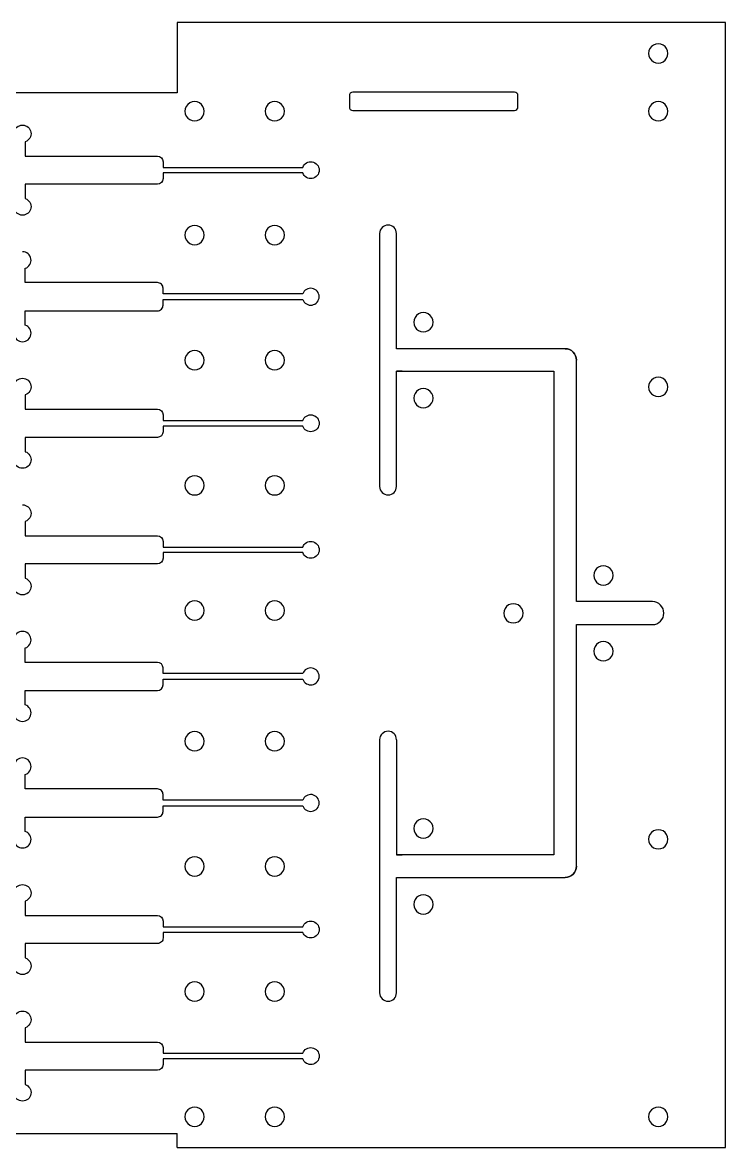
# Model space of a CAD drawing. Extents: x 0 to 250, y 0 to 200.
# Drawn here: x 125.1 to 250.1, y 0.1 to 200.1 of the extents above; entities that cross this region are included whole.
import ezdxf

# ---------------------------------------------------------------- set-up
doc = ezdxf.new("R2010")
doc.units = 0
doc.layers.get('0').update_dxf_attribs({"linetype": 'CONTINUOUS'})

msp = doc.modelspace()

# ---------------------------------------------------------------- linework, layer by layer
at = {"color": 7}
for points in [[(152.64111, 0.141094), (250.141111, 0.141094), (250.141111, 92.64111), (250.141111, 97.641108), (250.141111, 200.141109), (152.64111, 200.141109), (152.64111, 187.641108), (97.641112, 187.641108), (97.641112, 200.141109), (0.141111, 200.141109), (0.141111, 97.641108), (0.141111, 92.64111), (0.141111, 0.141094), (97.641112, 0.141094), (97.641112, 2.641116), (152.64111, 2.641116)], [(125.641109, 178.941619), (125.641109, 176.391109), (149.141112, 176.391109)], [(150.14111, 175.391109), (150.14111, 174.391111)], [(174.976891, 173.39111), (150.14111, 173.39111)], [(149.141112, 171.391111), (125.641109, 171.391111), (125.641109, 168.8406)], [(188.64111, 162.641108), (188.64111, 117.642576)], [(149.141109, 153.891109), (125.641109, 153.891109)], [(174.976891, 151.891108), (150.14111, 151.891108), (150.14111, 152.891109)], [(150.14111, 149.891109), (150.14111, 150.89111)], [(125.641109, 146.340597), (125.641109, 148.891109)], [(221.64111, 142.141109), (191.641109, 142.141109)], [(191.641109, 117.643127), (191.641109, 138.141109)], [(192.64111, 138.141109), (191.641109, 138.141109), (219.641111, 138.141109), (219.641111, 95.141108), (219.641111, 52.141109), (191.641109, 52.141109), (192.64111, 52.141109)], [(125.641109, 133.941616), (125.641109, 131.391107)], [(150.14111, 130.391109), (150.14111, 129.391108)], [(174.976891, 128.391107), (150.14111, 128.391107), (150.14111, 127.391107)], [(149.141109, 126.391109), (125.641109, 126.391109), (125.641109, 123.840597)], [(125.641109, 111.441619), (125.641109, 108.891107), (149.141112, 108.891107)], [(150.14111, 107.891106), (150.14111, 106.891105)], [(174.976891, 105.891105), (150.14111, 105.891107), (150.14111, 104.891107)], [(149.141112, 103.891106), (125.641109, 103.891106), (125.641109, 101.340597)], [(237.161076, 97.179717), (223.641111, 97.184215)], [(223.641111, 50.141108), (223.641111, 93.098019), (237.161076, 93.102517)], [(149.141112, 86.391109), (125.641109, 86.391109), (125.641109, 88.941619)], [(174.976891, 84.391111), (150.14111, 84.391111), (150.14111, 85.391111)], [(150.14111, 82.39111), (150.14111, 83.39111)], [(125.641109, 78.840597), (125.641109, 81.391112)], [(191.641109, 72.639089), (191.641109, 52.141109)], [(149.141109, 63.891109), (125.641109, 63.891109), (125.641109, 66.441619)], [(174.976891, 61.891111), (150.14111, 61.891111), (150.14111, 62.891109)], [(150.14111, 59.89111), (150.14111, 60.89111)], [(125.641109, 56.340597), (125.641109, 58.891106), (149.141109, 58.891106)], [(191.641109, 27.641105), (191.641109, 48.141107), (221.64111, 48.141107)], [(125.641109, 43.941619), (125.641109, 41.391107)], [(150.14111, 40.391109), (150.14111, 39.391108)], [(174.976891, 38.391105), (150.14111, 38.391105), (150.14111, 37.391107)], [(149.141109, 36.391106), (125.641109, 36.391106), (125.641109, 33.840597)], [(125.641109, 21.441613), (125.641109, 18.89111), (149.141112, 18.89111)], [(150.14111, 17.891117), (150.14111, 16.891098), (174.976891, 16.891098)], [(174.976891, 15.891105), (150.14111, 15.891105), (150.14111, 14.891112)], [(149.141112, 13.89112), (125.641109, 13.89112), (125.641109, 11.340589)], [(152.64111, 0.141094), (152.64111, 2.641116)]]:
    msp.add_lwpolyline(points, dxfattribs=at)
for points in [[(239.891116, 194.641107)], [(183.256312, 187.118653)], [(157.455612, 184.35561)], [(171.705222, 184.35561)], [(239.8911, 184.355581)], [(157.455612, 162.355609)], [(171.705222, 162.355609)], [(198.141099, 146.855579)], [(157.455612, 140.105606)], [(171.705222, 140.105606)], [(239.891113, 135.355605)], [(198.141099, 133.355582)], [(157.455612, 117.855608)], [(171.705222, 117.855608)], [(230.141101, 101.855579)], [(157.455612, 95.605608)], [(171.705222, 95.605608)], [(214.141098, 95.10558)], [(230.141101, 88.355582)], [(157.455612, 72.355609)], [(171.705222, 72.355609)], [(198.141099, 56.855579)], [(239.891113, 54.926608)], [(239.891113, 54.926608)], [(157.455612, 50.105609)], [(171.705222, 50.105609)], [(198.141099, 43.355583)], [(157.455612, 27.855606)], [(171.705222, 27.855606)], [(157.455612, 5.605587)], [(171.705222, 5.605587)], [(239.8911, 5.60556)]]:
    msp.add_lwpolyline(points, close=True, dxfattribs=at)
for points in [[(237.319366, 196.125908), (236.788898, 195.819642), (236.462116, 195.253639), (236.462116, 194.641107)], [(239.033866, 196.125908), (238.503398, 196.432174), (237.849834, 196.432174), (237.319366, 196.125908)], [(239.891116, 194.641107), (239.891116, 195.253639), (239.564334, 195.819642), (239.033866, 196.125908)], [(236.462116, 194.641107), (236.462116, 194.028575), (236.788898, 193.462573), (237.319366, 193.156307)], [(239.033866, 193.156307), (239.564334, 193.462573), (239.891116, 194.028575), (239.891116, 194.641107)], [(237.319366, 193.156307), (237.849834, 192.850041), (238.503398, 192.850041), (239.033866, 193.156307)], [(156.598362, 185.840411), (156.067893, 186.146677), (155.41433, 186.146677), (154.883862, 185.840411)], [(170.847972, 185.840411), (170.317504, 186.146677), (169.66394, 186.146677), (169.133472, 185.840411)], [(183.256309, 187.118653), (183.256309, 187.118653), (183.256309, 185.149481), (183.256309, 185.149481)], [(183.431956, 187.582791), (183.319495, 187.459696), (183.256314, 187.29274), (183.256312, 187.118653)], [(183.855987, 187.775034), (183.696946, 187.775039), (183.544418, 187.705887), (183.431956, 187.582791)], [(212.639588, 187.775034), (212.639588, 187.775034), (183.855987, 187.775034), (183.855987, 187.775034)], [(213.239247, 187.118653), (213.239243, 187.481164), (212.970767, 187.775035), (212.639588, 187.775034)], [(213.239247, 185.149481), (213.239247, 185.149481), (213.239247, 187.118653), (213.239247, 187.118653)], [(239.03385, 185.840382), (238.503382, 186.146647), (237.849818, 186.146647), (237.31935, 185.840382)], [(154.883862, 185.840411), (154.353393, 185.534145), (154.026612, 184.968142), (154.026612, 184.35561)], [(154.026612, 184.35561), (154.026612, 183.743078), (154.353393, 183.177075), (154.883862, 182.87081)], [(157.455612, 184.35561), (157.455612, 184.968142), (157.12883, 185.534145), (156.598362, 185.840411)], [(156.598362, 182.87081), (157.12883, 183.177075), (157.455612, 183.743078), (157.455612, 184.35561)], [(169.133472, 185.840411), (168.603004, 185.534145), (168.276222, 184.968142), (168.276222, 184.35561)], [(168.276222, 184.35561), (168.276222, 183.743078), (168.603004, 183.177075), (169.133472, 182.87081)], [(171.705222, 184.35561), (171.705222, 184.968142), (171.37844, 185.534145), (170.847972, 185.840411)], [(170.847972, 182.87081), (171.37844, 183.177075), (171.705222, 183.743078), (171.705222, 184.35561)], [(183.256309, 185.149481), (183.256311, 184.975393), (183.319492, 184.808437), (183.431953, 184.685341)], [(183.431953, 184.685341), (183.544414, 184.562245), (183.696943, 184.493092), (183.855985, 184.493097)], [(183.855985, 184.493097), (183.855985, 184.493097), (212.639588, 184.493097), (212.639588, 184.493097)], [(212.639588, 184.493097), (212.970768, 184.493097), (213.239245, 184.786969), (213.239247, 185.149481)], [(237.31935, 185.840382), (236.788882, 185.534116), (236.4621, 184.968113), (236.4621, 184.355581)], [(236.4621, 184.355581), (236.4621, 183.743049), (236.788882, 183.177046), (237.31935, 182.87078)], [(239.8911, 184.355581), (239.8911, 184.968113), (239.564318, 185.534116), (239.03385, 185.840382)], [(239.03385, 182.87078), (239.564318, 183.177046), (239.8911, 183.743049), (239.8911, 184.355581)], [(154.883862, 182.87081), (155.41433, 182.564544), (156.067893, 182.564544), (156.598362, 182.87081)], [(169.133472, 182.87081), (169.66394, 182.564544), (170.317504, 182.564544), (170.847972, 182.87081)], [(237.31935, 182.87078), (237.849818, 182.564515), (238.503382, 182.564515), (239.03385, 182.87078)], [(123.645325, 180.627549), (123.769012, 181.357178), (124.401072, 181.891108), (125.14111, 181.891108)], [(125.14111, 181.891108), (125.881148, 181.891108), (126.513207, 181.357178), (126.636894, 180.627549)], [(126.636894, 180.627549), (126.760581, 179.897921), (126.339802, 179.185513), (125.641109, 178.941619)], [(149.141112, 176.391109), (149.693396, 176.391108), (150.14111, 175.943393), (150.14111, 175.391109)], [(150.14111, 174.391111), (150.14111, 174.391111), (174.976891, 174.391111), (174.976891, 174.391111)], [(174.976891, 174.391111), (175.22041, 175.079884), (175.924725, 175.493047), (176.644758, 175.369508)], [(176.644758, 175.369508), (177.364791, 175.24597), (177.891105, 174.621665), (177.891105, 173.89111)], [(150.14111, 172.391109), (150.141109, 171.838826), (149.693395, 171.391113), (149.141112, 171.391111)], [(150.14111, 173.39111), (150.14111, 173.39111), (150.14111, 172.391109), (150.14111, 172.391109)], [(176.644758, 172.412712), (175.924725, 172.289174), (175.22041, 172.702337), (174.976891, 173.39111)], [(177.891105, 173.89111), (177.891105, 173.160556), (177.364791, 172.536251), (176.644758, 172.412712)], [(125.641109, 168.8406), (126.339802, 168.596705), (126.760582, 167.884297), (126.636895, 167.154668)], [(125.14111, 165.891109), (124.401071, 165.891109), (123.769012, 166.425039), (123.645324, 167.154668)], [(126.636895, 167.154668), (126.513208, 166.425039), (125.881148, 165.891109), (125.14111, 165.891109)], [(156.598362, 163.84041), (156.067893, 164.146676), (155.41433, 164.146676), (154.883862, 163.84041)], [(170.847972, 163.84041), (170.317504, 164.146676), (169.66394, 164.146676), (169.133472, 163.84041)], [(190.141109, 164.139946), (189.313136, 164.139946), (188.641751, 163.469081), (188.64111, 162.641108)], [(191.641109, 162.641108), (191.640468, 163.469081), (190.969083, 164.139946), (190.141109, 164.139946)], [(154.883862, 163.84041), (154.353393, 163.534144), (154.026612, 162.968141), (154.026612, 162.355609)], [(154.026612, 162.355609), (154.026612, 161.743077), (154.353393, 161.177074), (154.883862, 160.870809)], [(157.455612, 162.355609), (157.455612, 162.968141), (157.12883, 163.534144), (156.598362, 163.84041)], [(156.598362, 160.870809), (157.12883, 161.177074), (157.455612, 161.743077), (157.455612, 162.355609)], [(169.133472, 163.84041), (168.603004, 163.534144), (168.276222, 162.968141), (168.276222, 162.355609)], [(168.276222, 162.355609), (168.276222, 161.743077), (168.603004, 161.177074), (169.133472, 160.870809)], [(171.705222, 162.355609), (171.705222, 162.968141), (171.37844, 163.534144), (170.847972, 163.84041)], [(170.847972, 160.870809), (171.37844, 161.177074), (171.705222, 161.743077), (171.705222, 162.355609)], [(191.641109, 142.141109), (191.641109, 142.141109), (191.641109, 162.641108), (191.641109, 162.641108)], [(154.883862, 160.870809), (155.41433, 160.564543), (156.067893, 160.564543), (156.598362, 160.870809)], [(169.133472, 160.870809), (169.66394, 160.564543), (170.317504, 160.564543), (170.847972, 160.870809)], [(126.63689, 158.127552), (126.513201, 158.857181), (125.88114, 159.391109), (125.141102, 159.391107)], [(125.641109, 156.441619), (126.339801, 156.685515), (126.760579, 157.397924), (126.63689, 158.127552)], [(125.641109, 153.891109), (125.641109, 153.891109), (125.641109, 156.441619), (125.641109, 156.441619)], [(149.848217, 153.598216), (149.66068, 153.785753), (149.406326, 153.89111), (149.141109, 153.891109)], [(150.14111, 152.891109), (150.14111, 153.156325), (150.035753, 153.41068), (149.848217, 153.598216)], [(176.644758, 152.869507), (175.924724, 152.993045), (175.220409, 152.579882), (174.976891, 151.891108)], [(177.891105, 151.391109), (177.891105, 152.121664), (177.364792, 152.745969), (176.644758, 152.869507)], [(150.14111, 150.89111), (150.14111, 150.89111), (174.976891, 150.89111), (174.976891, 150.89111)], [(174.976891, 150.89111), (175.220409, 150.202336), (175.924724, 149.789173), (176.644758, 149.912711)], [(176.644758, 149.912711), (177.364792, 150.036249), (177.891105, 150.660554), (177.891105, 151.391109)], [(125.641109, 148.891109), (125.641109, 148.891109), (149.141109, 148.891109), (149.141109, 148.891109)], [(149.141109, 148.891109), (149.406326, 148.891109), (149.66068, 148.996465), (149.848217, 149.184002)], [(149.848217, 149.184002), (150.035753, 149.371539), (150.14111, 149.625893), (150.14111, 149.891109)], [(195.569349, 148.34038), (195.038881, 148.034114), (194.712099, 147.468111), (194.712099, 146.855579)], [(197.283849, 148.34038), (196.753381, 148.646646), (196.099817, 148.646646), (195.569349, 148.34038)], [(198.141099, 146.855579), (198.141099, 147.468111), (197.814317, 148.034114), (197.283849, 148.34038)], [(126.636895, 144.654665), (126.760582, 145.384294), (126.339802, 146.096702), (125.641109, 146.340597)], [(194.712099, 146.855579), (194.712099, 146.243047), (195.038881, 145.677045), (195.569349, 145.370779)], [(197.283849, 145.370779), (197.814317, 145.677045), (198.141099, 146.243047), (198.141099, 146.855579)], [(123.645324, 144.654665), (123.769012, 143.925036), (124.401071, 143.391106), (125.14111, 143.391106)], [(125.14111, 143.391106), (125.881148, 143.391106), (126.513208, 143.925036), (126.636895, 144.654665)], [(195.569349, 145.370779), (196.099817, 145.064513), (196.753381, 145.064513), (197.283849, 145.370779)], [(223.055325, 141.555317), (222.680252, 141.93039), (222.171543, 142.141104), (221.64111, 142.141104)], [(221.64111, 142.141104), (222.171543, 142.141104), (222.680252, 141.93039), (223.055325, 141.555317)], [(154.883862, 141.590407), (154.353393, 141.284141), (154.026612, 140.718138), (154.026612, 140.105606)], [(154.026612, 140.105606), (154.026612, 139.493074), (154.353393, 138.927071), (154.883862, 138.620805)], [(156.598362, 141.590407), (156.067893, 141.896672), (155.41433, 141.896672), (154.883862, 141.590407)], [(157.455612, 140.105606), (157.455612, 140.718138), (157.12883, 141.284141), (156.598362, 141.590407)], [(156.598362, 138.620805), (157.12883, 138.927071), (157.455612, 139.493074), (157.455612, 140.105606)], [(169.133472, 141.590407), (168.603004, 141.284141), (168.276222, 140.718138), (168.276222, 140.105606)], [(168.276222, 140.105606), (168.276222, 139.493074), (168.603004, 138.927071), (169.133472, 138.620805)], [(170.847972, 141.590407), (170.317504, 141.896672), (169.66394, 141.896672), (169.133472, 141.590407)], [(171.705222, 140.105606), (171.705222, 140.718138), (171.37844, 141.284141), (170.847972, 141.590407)], [(170.847972, 138.620805), (171.37844, 138.927071), (171.705222, 139.493074), (171.705222, 140.105606)], [(223.641111, 140.141102), (223.641112, 140.671536), (223.430398, 141.180244), (223.055325, 141.555317)], [(223.055325, 141.555317), (223.430398, 141.180244), (223.641112, 140.671536), (223.641111, 140.141102)], [(223.641111, 97.184215), (223.641111, 97.184215), (223.641111, 140.141102), (223.641111, 140.141102)], [(154.883862, 138.620805), (155.41433, 138.31454), (156.067893, 138.31454), (156.598362, 138.620805)], [(169.133472, 138.620805), (169.66394, 138.31454), (170.317504, 138.31454), (170.847972, 138.620805)], [(123.645324, 135.627548), (123.769012, 136.357177), (124.401071, 136.891107), (125.14111, 136.891107)], [(125.14111, 136.891107), (125.881148, 136.891107), (126.513208, 136.357177), (126.636895, 135.627548)], [(237.319363, 136.840405), (236.788895, 136.53414), (236.462113, 135.968137), (236.462113, 135.355605)], [(239.033863, 136.840405), (238.503395, 137.146671), (237.849831, 137.146671), (237.319363, 136.840405)], [(239.891113, 135.355605), (239.891113, 135.968137), (239.564331, 136.53414), (239.033863, 136.840405)], [(126.636895, 135.627548), (126.760582, 134.897918), (126.339802, 134.18551), (125.641109, 133.941616)], [(195.569349, 134.840383), (195.038881, 134.534117), (194.712099, 133.968114), (194.712099, 133.355582)], [(197.283849, 134.840383), (196.753381, 135.146649), (196.099817, 135.146649), (195.569349, 134.840383)], [(198.141099, 133.355582), (198.141099, 133.968114), (197.814317, 134.534117), (197.283849, 134.840383)], [(236.462113, 135.355605), (236.462113, 134.743073), (236.788895, 134.17707), (237.319363, 133.870804)], [(239.033863, 133.870804), (239.564331, 134.17707), (239.891113, 134.743073), (239.891113, 135.355605)], [(194.712099, 133.355582), (194.712099, 132.743051), (195.038881, 132.177048), (195.569349, 131.870782)], [(197.283849, 131.870782), (197.814317, 132.177048), (198.141099, 132.743051), (198.141099, 133.355582)], [(237.319363, 133.870804), (237.849831, 133.564538), (238.503395, 133.564538), (239.033863, 133.870804)], [(125.641109, 131.391107), (125.641109, 131.391107), (149.141109, 131.391107), (149.141109, 131.391107)], [(149.141109, 131.391107), (149.693394, 131.391107), (150.141109, 130.943393), (150.14111, 130.391109)], [(174.976891, 129.391108), (175.22041, 130.079881), (175.924725, 130.493044), (176.644758, 130.369506)], [(176.644758, 130.369506), (177.364791, 130.245967), (177.891105, 129.621662), (177.891105, 128.891108)], [(195.569349, 131.870782), (196.099817, 131.564516), (196.753381, 131.564516), (197.283849, 131.870782)], [(150.14111, 129.391108), (150.14111, 129.391108), (174.976891, 129.391108), (174.976891, 129.391108)], [(176.644758, 127.41271), (175.924725, 127.289172), (175.22041, 127.702334), (174.976891, 128.391107)], [(177.891105, 128.891108), (177.891105, 128.160553), (177.364791, 127.536248), (176.644758, 127.41271)], [(150.14111, 127.391107), (150.141109, 126.838823), (149.693394, 126.391108), (149.141109, 126.391109)], [(125.14111, 120.891107), (124.401071, 120.891107), (123.769012, 121.425037), (123.645325, 122.154666)], [(126.636895, 122.154666), (126.513208, 121.425037), (125.881148, 120.891107), (125.14111, 120.891107)], [(125.641109, 123.840597), (126.339802, 123.596702), (126.760582, 122.884295), (126.636895, 122.154666)], [(154.883862, 119.340409), (154.353393, 119.034143), (154.026612, 118.46814), (154.026612, 117.855608)], [(156.598362, 119.340409), (156.067893, 119.646675), (155.41433, 119.646675), (154.883862, 119.340409)], [(157.455612, 117.855608), (157.455612, 118.46814), (157.12883, 119.034143), (156.598362, 119.340409)], [(169.133472, 119.340409), (168.603004, 119.034143), (168.276222, 118.46814), (168.276222, 117.855608)], [(170.847972, 119.340409), (170.317504, 119.646675), (169.66394, 119.646675), (169.133472, 119.340409)], [(171.705222, 117.855608), (171.705222, 118.46814), (171.37844, 119.034143), (170.847972, 119.340409)], [(154.026612, 117.855608), (154.026612, 117.243076), (154.353393, 116.677074), (154.883862, 116.370808)], [(154.883862, 116.370808), (155.41433, 116.064542), (156.067893, 116.064542), (156.598362, 116.370808)], [(156.598362, 116.370808), (157.12883, 116.677074), (157.455612, 117.243076), (157.455612, 117.855608)], [(168.276222, 117.855608), (168.276222, 117.243076), (168.603004, 116.677074), (169.133472, 116.370808)], [(169.133472, 116.370808), (169.66394, 116.064542), (170.317504, 116.064542), (170.847972, 116.370808)], [(170.847972, 116.370808), (171.37844, 116.677074), (171.705222, 117.243076), (171.705222, 117.855608)], [(188.64111, 117.641108), (188.641751, 116.813134), (189.313136, 116.142269), (190.141109, 116.142269)], [(190.141109, 116.142269), (190.969083, 116.142269), (191.640468, 116.813134), (191.641109, 117.641108)], [(125.141102, 114.391108), (125.88114, 114.39111), (126.513202, 113.857181), (126.636891, 113.127553)], [(126.636891, 113.127553), (126.760579, 112.397924), (126.339801, 111.685515), (125.641109, 111.441619)], [(149.141112, 108.891107), (149.693396, 108.891106), (150.14111, 108.44339), (150.14111, 107.891106)], [(150.14111, 106.891105), (150.14111, 106.891105), (174.976891, 106.891105), (174.976891, 106.891105)], [(174.976891, 106.891105), (175.22041, 107.579879), (175.924725, 107.993041), (176.644758, 107.869503)], [(176.644758, 107.869503), (177.364791, 107.745965), (177.891105, 107.12166), (177.891105, 106.391105)], [(177.891105, 106.391105), (177.891105, 105.660551), (177.364791, 105.036246), (176.644758, 104.912707)], [(150.14111, 104.891107), (150.14111, 104.338823), (149.693396, 103.891107), (149.141112, 103.891106)], [(176.644758, 104.912707), (175.924725, 104.789169), (175.22041, 105.202332), (174.976891, 105.891105)], [(227.569351, 103.34038), (227.038883, 103.034114), (226.712101, 102.468111), (226.712101, 101.855579)], [(229.283851, 103.34038), (228.753383, 103.646646), (228.099819, 103.646646), (227.569351, 103.34038)], [(230.141101, 101.855579), (230.141101, 102.468111), (229.814319, 103.034114), (229.283851, 103.34038)], [(125.641109, 101.340597), (126.339802, 101.096702), (126.760581, 100.384295), (126.636894, 99.654666)], [(226.712101, 101.855579), (226.712101, 101.243047), (227.038883, 100.677045), (227.569351, 100.370779)], [(227.569351, 100.370779), (228.099819, 100.064513), (228.753383, 100.064513), (229.283851, 100.370779)], [(229.283851, 100.370779), (229.814319, 100.677045), (230.141101, 101.243047), (230.141101, 101.855579)], [(125.14111, 98.391107), (124.401072, 98.391107), (123.769012, 98.925037), (123.645325, 99.654666)], [(126.636894, 99.654666), (126.513207, 98.925037), (125.881148, 98.391107), (125.14111, 98.391107)], [(154.883862, 97.090408), (154.353393, 96.784142), (154.026612, 96.21814), (154.026612, 95.605608)], [(156.598362, 97.090408), (156.067893, 97.396674), (155.41433, 97.396674), (154.883862, 97.090408)], [(157.455612, 95.605608), (157.455612, 96.21814), (157.12883, 96.784142), (156.598362, 97.090408)], [(169.133472, 97.090408), (168.603004, 96.784142), (168.276222, 96.21814), (168.276222, 95.605608)], [(170.847972, 97.090408), (170.317504, 97.396674), (169.66394, 97.396674), (169.133472, 97.090408)], [(171.705222, 95.605608), (171.705222, 96.21814), (171.37844, 96.784142), (170.847972, 97.090408)], [(211.569348, 96.59038), (211.03888, 96.284114), (210.712098, 95.718111), (210.712098, 95.10558)], [(213.283848, 96.59038), (212.75338, 96.896646), (212.099817, 96.896646), (211.569348, 96.59038)], [(214.141098, 95.10558), (214.141098, 95.718111), (213.814317, 96.284114), (213.283848, 96.59038)], [(238.595311, 96.5812), (238.216224, 96.964054), (237.699857, 97.179538), (237.161076, 97.179717)], [(239.179614, 95.141116), (239.184764, 95.679872), (238.974397, 96.198345), (238.595311, 96.5812)], [(154.026612, 95.605608), (154.026612, 94.993076), (154.353393, 94.427073), (154.883862, 94.120807)], [(154.883862, 94.120807), (155.41433, 93.814541), (156.067893, 93.814541), (156.598362, 94.120807)], [(156.598362, 94.120807), (157.12883, 94.427073), (157.455612, 94.993076), (157.455612, 95.605608)], [(168.276222, 95.605608), (168.276222, 94.993076), (168.603004, 94.427073), (169.133472, 94.120807)], [(169.133472, 94.120807), (169.66394, 93.814541), (170.317504, 93.814541), (170.847972, 94.120807)], [(170.847972, 94.120807), (171.37844, 94.427073), (171.705222, 94.993076), (171.705222, 95.605608)], [(210.712098, 95.10558), (210.712098, 94.493048), (211.03888, 93.927045), (211.569348, 93.620779)], [(213.283848, 93.620779), (213.814317, 93.927045), (214.141098, 94.493048), (214.141098, 95.10558)], [(238.59531, 93.701034), (238.974396, 94.083888), (239.184763, 94.60236), (239.179614, 95.141116)], [(211.569348, 93.620779), (212.099817, 93.314513), (212.75338, 93.314513), (213.283848, 93.620779)], [(237.161076, 93.102517), (237.699856, 93.102696), (238.216223, 93.31818), (238.59531, 93.701034)], [(125.14111, 91.891108), (124.401072, 91.891108), (123.769012, 91.357178), (123.645325, 90.62755)], [(126.636894, 90.62755), (126.513207, 91.357178), (125.881148, 91.891108), (125.14111, 91.891108)], [(125.641109, 88.941619), (126.339802, 89.185513), (126.760581, 89.897921), (126.636894, 90.62755)], [(229.283851, 89.840383), (228.753383, 90.146649), (228.099819, 90.146649), (227.569351, 89.840383)], [(227.569351, 89.840383), (227.038883, 89.534117), (226.712101, 88.968114), (226.712101, 88.355582)], [(226.712101, 88.355582), (226.712101, 87.743051), (227.038883, 87.177048), (227.569351, 86.870782)], [(230.141101, 88.355582), (230.141101, 88.968114), (229.814319, 89.534117), (229.283851, 89.840383)], [(229.283851, 86.870782), (229.814319, 87.177048), (230.141101, 87.743051), (230.141101, 88.355582)], [(150.14111, 85.391111), (150.141109, 85.943395), (149.693395, 86.391108), (149.141112, 86.391109)], [(227.569351, 86.870782), (228.099819, 86.564516), (228.753383, 86.564516), (229.283851, 86.870782)], [(176.644758, 85.369508), (175.924725, 85.493047), (175.22041, 85.079884), (174.976891, 84.391111)], [(177.891105, 83.89111), (177.891105, 84.621665), (177.364791, 85.24597), (176.644758, 85.369508)], [(149.141112, 81.391112), (149.693395, 81.391113), (150.141109, 81.838826), (150.14111, 82.39111)], [(150.14111, 83.39111), (150.14111, 83.39111), (174.976891, 83.39111), (174.976891, 83.39111)], [(174.976891, 83.39111), (175.22041, 82.702337), (175.924725, 82.289174), (176.644758, 82.412713)], [(176.644758, 82.412713), (177.364791, 82.536251), (177.891105, 83.160556), (177.891105, 83.89111)], [(125.641109, 81.391112), (125.641109, 81.391112), (149.141112, 81.391112), (149.141112, 81.391112)], [(126.636895, 77.154665), (126.760582, 77.884294), (126.339802, 78.596702), (125.641109, 78.840597)], [(123.645324, 77.154665), (123.769012, 76.425036), (124.401071, 75.891106), (125.14111, 75.891106)], [(125.14111, 75.891106), (125.881148, 75.891106), (126.513208, 76.425036), (126.636895, 77.154665)], [(156.598362, 73.84041), (156.067893, 74.146676), (155.41433, 74.146676), (154.883862, 73.84041)], [(170.847972, 73.84041), (170.317504, 74.146676), (169.66394, 74.146676), (169.133472, 73.84041)], [(190.141109, 74.139946), (189.313136, 74.139946), (188.641751, 73.469081), (188.64111, 72.641108)], [(191.641109, 72.641108), (191.640468, 73.469081), (190.969083, 74.139946), (190.141109, 74.139946)], [(154.883862, 73.84041), (154.353393, 73.534144), (154.026612, 72.968141), (154.026612, 72.355609)], [(154.026612, 72.355609), (154.026612, 71.743077), (154.353393, 71.177075), (154.883862, 70.870809)], [(157.455612, 72.355609), (157.455612, 72.968141), (157.12883, 73.534144), (156.598362, 73.84041)], [(156.598362, 70.870809), (157.12883, 71.177075), (157.455612, 71.743077), (157.455612, 72.355609)], [(169.133472, 73.84041), (168.603004, 73.534144), (168.276222, 72.968141), (168.276222, 72.355609)], [(168.276222, 72.355609), (168.276222, 71.743077), (168.603004, 71.177075), (169.133472, 70.870809)], [(171.705222, 72.355609), (171.705222, 72.968141), (171.37844, 73.534144), (170.847972, 73.84041)], [(170.847972, 70.870809), (171.37844, 71.177075), (171.705222, 71.743077), (171.705222, 72.355609)], [(188.64111, 72.639637), (188.64111, 72.639637), (188.64111, 27.641105), (188.64111, 27.641105)], [(154.883862, 70.870809), (155.41433, 70.564543), (156.067893, 70.564543), (156.598362, 70.870809)], [(169.133472, 70.870809), (169.66394, 70.564543), (170.317504, 70.564543), (170.847972, 70.870809)], [(125.14111, 69.391109), (124.401071, 69.391109), (123.769012, 68.857179), (123.645325, 68.12755)], [(126.636895, 68.12755), (126.513208, 68.857179), (125.881148, 69.391109), (125.14111, 69.391109)], [(125.641109, 66.441619), (126.339802, 66.685513), (126.760582, 67.397921), (126.636895, 68.12755)], [(149.848217, 63.598216), (149.66068, 63.785753), (149.406326, 63.89111), (149.141109, 63.891109)], [(150.14111, 62.891109), (150.14111, 63.156326), (150.035753, 63.41068), (149.848217, 63.598216)], [(176.644758, 62.869508), (175.924725, 62.993047), (175.22041, 62.579884), (174.976891, 61.891111)], [(177.891105, 61.39111), (177.891105, 62.121665), (177.364791, 62.74597), (176.644758, 62.869508)], [(150.14111, 60.89111), (150.14111, 60.89111), (174.976891, 60.89111), (174.976891, 60.89111)], [(174.976891, 60.89111), (175.22041, 60.202337), (175.924725, 59.789174), (176.644758, 59.912713)], [(176.644758, 59.912713), (177.364791, 60.036251), (177.891105, 60.660556), (177.891105, 61.39111)], [(149.141109, 58.891106), (149.406327, 58.891106), (149.660681, 58.996463), (149.848218, 59.184)], [(149.848218, 59.184), (150.035754, 59.371537), (150.141111, 59.625892), (150.14111, 59.89111)], [(195.569349, 58.34038), (195.038881, 58.034114), (194.712099, 57.468111), (194.712099, 56.855579)], [(197.283849, 58.34038), (196.753381, 58.646646), (196.099817, 58.646646), (195.569349, 58.34038)], [(198.141099, 56.855579), (198.141099, 57.468111), (197.814317, 58.034114), (197.283849, 58.34038)], [(126.636895, 54.654665), (126.760582, 55.384294), (126.339802, 56.096703), (125.641109, 56.340597)], [(194.712099, 56.855579), (194.712099, 56.243047), (195.038881, 55.677045), (195.569349, 55.370779)], [(197.283849, 55.370779), (197.814317, 55.677045), (198.141099, 56.243047), (198.141099, 56.855579)], [(237.319363, 56.411409), (236.788895, 56.105143), (236.462113, 55.53914), (236.462113, 54.926608)], [(237.319363, 56.411409), (236.788895, 56.105143), (236.462113, 55.53914), (236.462113, 54.926608)], [(239.033863, 56.411409), (238.503395, 56.717675), (237.849831, 56.717675), (237.319363, 56.411409)], [(239.033863, 56.411409), (238.503395, 56.717675), (237.849831, 56.717675), (237.319363, 56.411409)], [(239.891113, 54.926608), (239.891113, 55.53914), (239.564331, 56.105143), (239.033863, 56.411409)], [(239.891113, 54.926608), (239.891113, 55.53914), (239.564331, 56.105143), (239.033863, 56.411409)], [(123.645324, 54.654665), (123.769012, 53.925036), (124.401071, 53.391106), (125.14111, 53.391106)], [(125.14111, 53.391106), (125.881148, 53.391106), (126.513208, 53.925036), (126.636895, 54.654665)], [(195.569349, 55.370779), (196.099817, 55.064513), (196.753381, 55.064513), (197.283849, 55.370779)], [(236.462113, 54.926608), (236.462113, 54.314076), (236.788895, 53.748073), (237.319363, 53.441808)], [(236.462113, 54.926608), (236.462113, 54.314076), (236.788895, 53.748073), (237.319363, 53.441808)], [(239.033863, 53.441808), (239.564331, 53.748073), (239.891113, 54.314076), (239.891113, 54.926608)], [(239.033863, 53.441808), (239.564331, 53.748073), (239.891113, 54.314076), (239.891113, 54.926608)], [(237.319363, 53.441808), (237.849831, 53.135542), (238.503395, 53.135542), (239.033863, 53.441808)], [(237.319363, 53.441808), (237.849831, 53.135542), (238.503395, 53.135542), (239.033863, 53.441808)], [(154.883862, 51.590409), (154.353393, 51.284143), (154.026612, 50.718141), (154.026612, 50.105609)], [(154.026612, 50.105609), (154.026612, 49.493077), (154.353393, 48.927074), (154.883862, 48.620808)], [(156.598362, 51.590409), (156.067893, 51.896675), (155.41433, 51.896675), (154.883862, 51.590409)], [(157.455612, 50.105609), (157.455612, 50.718141), (157.12883, 51.284143), (156.598362, 51.590409)], [(156.598362, 48.620808), (157.12883, 48.927074), (157.455612, 49.493077), (157.455612, 50.105609)], [(169.133472, 51.590409), (168.603004, 51.284143), (168.276222, 50.718141), (168.276222, 50.105609)], [(168.276222, 50.105609), (168.276222, 49.493077), (168.603004, 48.927074), (169.133472, 48.620808)], [(170.847972, 51.590409), (170.317504, 51.896675), (169.66394, 51.896675), (169.133472, 51.590409)], [(171.705222, 50.105609), (171.705222, 50.718141), (171.37844, 51.284143), (170.847972, 51.590409)], [(170.847972, 48.620808), (171.37844, 48.927074), (171.705222, 49.493077), (171.705222, 50.105609)], [(223.641111, 50.141108), (223.641112, 49.610674), (223.430398, 49.101966), (223.055325, 48.726893)], [(223.055325, 48.726893), (223.430398, 49.101966), (223.641112, 49.610674), (223.641111, 50.141108)], [(154.883862, 48.620808), (155.41433, 48.314542), (156.067893, 48.314542), (156.598362, 48.620808)], [(169.133472, 48.620808), (169.66394, 48.314542), (170.317504, 48.314542), (170.847972, 48.620808)], [(223.055325, 48.726893), (222.680252, 48.35182), (222.171543, 48.141106), (221.64111, 48.141107)], [(221.64111, 48.141107), (222.171543, 48.141106), (222.680252, 48.35182), (223.055325, 48.726893)], [(123.645324, 45.62755), (123.769012, 46.357179), (124.401071, 46.891109), (125.14111, 46.891109)], [(125.14111, 46.891109), (125.881148, 46.891109), (126.513208, 46.357179), (126.636895, 45.62755)], [(126.636895, 45.62755), (126.760582, 44.897921), (126.339802, 44.185513), (125.641109, 43.941619)], [(195.569349, 44.840383), (195.038881, 44.534117), (194.712099, 43.968114), (194.712099, 43.355583)], [(197.283849, 44.840383), (196.753381, 45.146649), (196.099817, 45.146649), (195.569349, 44.840383)], [(198.141099, 43.355583), (198.141099, 43.968114), (197.814317, 44.534117), (197.283849, 44.840383)], [(194.712099, 43.355583), (194.712099, 42.743051), (195.038881, 42.177048), (195.569349, 41.870782)], [(197.283849, 41.870782), (197.814317, 42.177048), (198.141099, 42.743051), (198.141099, 43.355583)], [(125.641109, 41.391107), (125.641109, 41.391107), (149.141109, 41.391107), (149.141109, 41.391107)], [(149.141109, 41.391107), (149.693394, 41.391107), (150.141109, 40.943393), (150.14111, 40.391109)], [(174.976891, 39.391108), (175.22041, 40.079881), (175.924725, 40.493043), (176.644758, 40.369504)], [(176.644758, 40.369504), (177.364791, 40.245966), (177.891105, 39.621661), (177.891105, 38.891107)], [(195.569349, 41.870782), (196.099817, 41.564516), (196.753381, 41.564516), (197.283849, 41.870782)], [(150.14111, 39.391108), (150.14111, 39.391108), (174.976891, 39.391108), (174.976891, 39.391108)], [(176.644758, 37.412709), (175.924725, 37.28917), (175.22041, 37.702332), (174.976891, 38.391105)], [(177.891105, 38.891107), (177.891105, 38.160552), (177.364791, 37.536247), (176.644758, 37.412709)], [(149.848217, 36.683999), (149.66068, 36.496463), (149.406326, 36.391106), (149.141109, 36.391106)], [(150.14111, 37.391107), (150.14111, 37.12589), (150.035753, 36.871536), (149.848217, 36.683999)], [(125.14111, 30.891107), (124.401071, 30.891107), (123.769012, 31.425037), (123.645325, 32.154666)], [(126.636895, 32.154666), (126.513208, 31.425037), (125.881148, 30.891107), (125.14111, 30.891107)], [(125.641109, 33.840597), (126.339802, 33.596703), (126.760582, 32.884295), (126.636895, 32.154666)], [(154.883862, 29.340406), (154.353393, 29.03414), (154.026612, 28.468137), (154.026612, 27.855606)], [(156.598362, 29.340406), (156.067893, 29.646672), (155.41433, 29.646672), (154.883862, 29.340406)], [(157.455612, 27.855606), (157.455612, 28.468137), (157.12883, 29.03414), (156.598362, 29.340406)], [(169.133472, 29.340406), (168.603004, 29.03414), (168.276222, 28.468137), (168.276222, 27.855606)], [(170.847972, 29.340406), (170.317504, 29.646672), (169.66394, 29.646672), (169.133472, 29.340406)], [(171.705222, 27.855606), (171.705222, 28.468137), (171.37844, 29.03414), (170.847972, 29.340406)], [(154.026612, 27.855606), (154.026612, 27.243074), (154.353393, 26.677071), (154.883862, 26.370805)], [(154.883862, 26.370805), (155.41433, 26.064539), (156.067893, 26.064539), (156.598362, 26.370805)], [(156.598362, 26.370805), (157.12883, 26.677071), (157.455612, 27.243074), (157.455612, 27.855606)], [(168.276222, 27.855606), (168.276222, 27.243074), (168.603004, 26.677071), (169.133472, 26.370805)], [(169.133472, 26.370805), (169.66394, 26.064539), (170.317504, 26.064539), (170.847972, 26.370805)], [(170.847972, 26.370805), (171.37844, 26.677071), (171.705222, 27.243074), (171.705222, 27.855606)], [(188.64111, 27.641105), (188.641751, 26.813132), (189.313136, 26.142267), (190.141109, 26.142267)], [(190.141109, 26.142267), (190.969083, 26.142267), (191.640468, 26.813132), (191.641109, 27.641105)], [(123.645324, 23.127545), (123.769012, 23.857174), (124.401071, 24.391104), (125.14111, 24.391104)], [(125.14111, 24.391104), (125.881148, 24.391104), (126.513208, 23.857174), (126.636895, 23.127545)], [(126.636895, 23.127545), (126.760582, 22.397916), (126.339802, 21.685508), (125.641109, 21.441613)], [(149.141112, 18.89111), (149.693393, 18.891108), (150.141106, 18.443398), (150.14111, 17.891117)], [(174.976891, 16.891098), (175.220408, 17.579872), (175.924723, 17.993037), (176.644757, 17.8695)], [(176.644757, 17.8695), (177.364792, 17.745962), (177.891106, 17.121657), (177.891106, 16.391101)], [(177.891106, 16.391101), (177.891106, 15.660546), (177.364792, 15.03624), (176.644757, 14.912703)], [(150.14111, 14.891112), (150.141106, 14.338831), (149.693393, 13.891121), (149.141112, 13.89112)], [(176.644757, 14.912703), (175.924723, 14.789166), (175.220408, 15.20233), (174.976891, 15.891105)], [(125.641109, 11.340589), (126.339802, 11.096695), (126.760581, 10.384287), (126.636894, 9.654658)], [(125.14111, 8.3911), (124.401072, 8.3911), (123.769012, 8.92503), (123.645325, 9.654658)], [(126.636894, 9.654658), (126.513207, 8.92503), (125.881148, 8.3911), (125.14111, 8.3911)], [(154.883862, 7.090387), (154.353393, 6.784121), (154.026612, 6.218118), (154.026612, 5.605587)], [(156.598362, 7.090387), (156.067893, 7.396653), (155.41433, 7.396653), (154.883862, 7.090387)], [(157.455612, 5.605587), (157.455612, 6.218118), (157.12883, 6.784121), (156.598362, 7.090387)], [(169.133472, 7.090387), (168.603004, 6.784121), (168.276222, 6.218118), (168.276222, 5.605587)], [(170.847972, 7.090387), (170.317504, 7.396653), (169.66394, 7.396653), (169.133472, 7.090387)], [(171.705222, 5.605587), (171.705222, 6.218118), (171.37844, 6.784121), (170.847972, 7.090387)], [(237.31935, 7.090361), (236.788882, 6.784095), (236.4621, 6.218092), (236.4621, 5.60556)], [(239.03385, 7.090361), (238.503382, 7.396627), (237.849818, 7.396627), (237.31935, 7.090361)], [(239.8911, 5.60556), (239.8911, 6.218092), (239.564318, 6.784095), (239.03385, 7.090361)], [(154.026612, 5.605587), (154.026612, 4.993055), (154.353393, 4.427052), (154.883862, 4.120786)], [(154.883862, 4.120786), (155.41433, 3.81452), (156.067893, 3.81452), (156.598362, 4.120786)], [(156.598362, 4.120786), (157.12883, 4.427052), (157.455612, 4.993055), (157.455612, 5.605587)], [(168.276222, 5.605587), (168.276222, 4.993055), (168.603004, 4.427052), (169.133472, 4.120786)], [(169.133472, 4.120786), (169.66394, 3.81452), (170.317504, 3.81452), (170.847972, 4.120786)], [(170.847972, 4.120786), (171.37844, 4.427052), (171.705222, 4.993055), (171.705222, 5.605587)], [(236.4621, 5.60556), (236.4621, 4.993028), (236.788882, 4.427026), (237.31935, 4.12076)], [(237.31935, 4.12076), (237.849818, 3.814494), (238.503382, 3.814494), (239.03385, 4.12076)], [(239.03385, 4.12076), (239.564318, 4.427026), (239.8911, 4.993028), (239.8911, 5.60556)]]:
    msp.add_open_spline(points, degree=3, dxfattribs=at)

doc.saveas('drawing.dxf')
